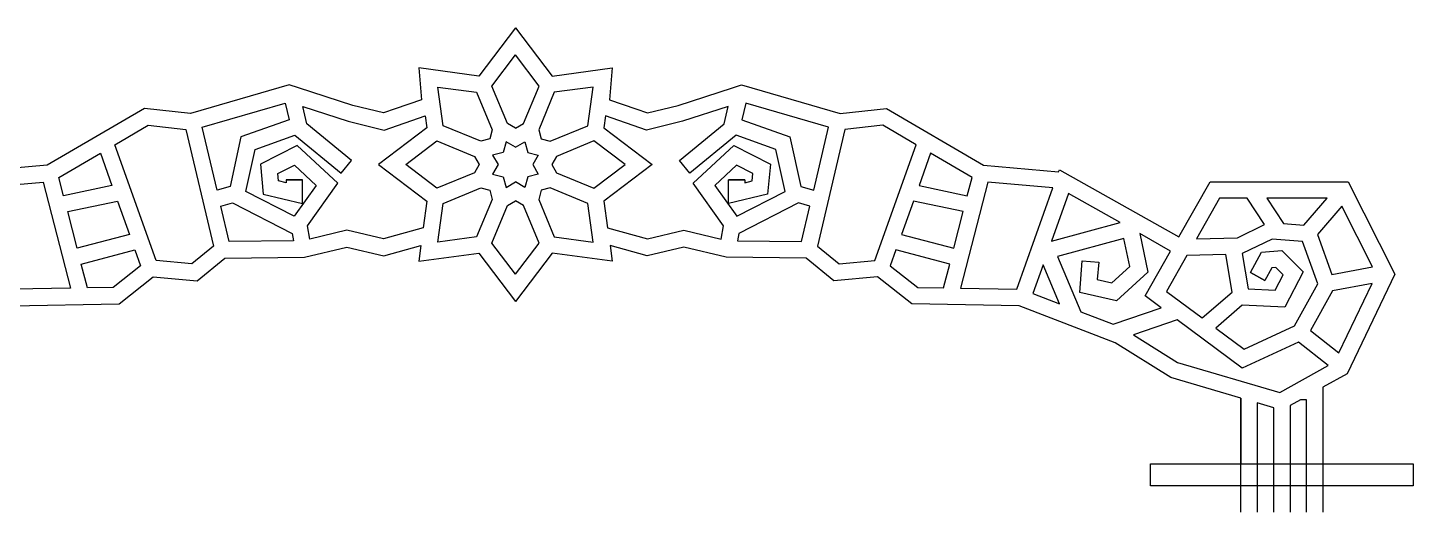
# Model space of a CAD drawing. Extents: x -90327 to 44268, y -9304 to 71606.
# Drawn here: x 3387 to 9715, y 691 to 2904 of the extents above; entities that cross this region are included whole.
import ezdxf

# ---------------------------------------------------------------- set-up
doc = ezdxf.new("R2010")
doc.units = 0
doc.header["$LTSCALE"] = 10
doc.header["$MEASUREMENT"] = 0
doc.linetypes.add('HIDDEN', pattern=[0.375, 0.25, -0.125])
doc.layers.add('GRILLEWORK', color=3, linetype='CONTINUOUS')

msp = doc.modelspace()

# ---------------------------------------------------------------- linework, layer by layer
at = {"layer": 'GRILLEWORK'}
for p, q in [((4818, 2239.2), (4866, 2296.9)), ((6411.3, 2239.2), (6363.3, 2296.9)), ((4567, 2209.5), (4642, 2209.5)), ((6662.3, 2209.5), (6587.3, 2209.5)), ((8203.3, 1839.7), (8278, 1833.7)), ((8970.6, 1786.3), (9036, 1749.5)), ((8927.1, 1211.9), (8927.1, 911.9)), ((9302.1, 1261.4), (9302.1, 911.9))]:
    msp.add_line(p, q, dxfattribs=at)
at = {"layer": 'GRILLEWORK', "color": 1, "linetype": 'HIDDEN'}
msp.add_line((9302.1, 911.9), (9302.1, 690.6), dxfattribs=at)
at = {"layer": 'GRILLEWORK'}
for points in [[(5614.6, 2903.7), (5447.2, 2682.9), (5172.7, 2720.7), (5185.4, 2574.6), (5064.9, 2532.9), (5011.8, 2514.6), (4871.9, 2548.6), (4623.7, 2629.5), (4582, 2643.1), (4131.3, 2512.2), (3920.8, 2535.5), (3476.9, 2275.5), (3134.2, 2245.1), (3130.6, 2255.4), (2585.6, 1949.1), (2442.9, 2199.9), (1812.8, 2199.9), (1599, 1777.6), (1816.4, 1323.3), (1927.1, 1261.4), (1927.1, 911.9)], [(5614.6, 2903.7), (5782.1, 2682.9), (6056.6, 2720.7), (6043.9, 2574.6), (6164.4, 2532.9), (6217.5, 2514.6), (6357.4, 2548.6), (6605.6, 2629.5), (6647.2, 2643.1), (7097.9, 2512.2), (7308.5, 2535.5), (7752.4, 2275.5), (8095.1, 2245.1), (8098.7, 2255.4), (8643.7, 1949.1), (8786.4, 2199.9), (9416.5, 2199.9), (9630.3, 1777.6), (9412.8, 1323.3), (9302.1, 1261.4), (9302.1, 911.9)], [(5614.6, 2444.6), (5577.6, 2466.3), (5506.7, 2637.3), (5614.6, 2779.6)], [(5614.6, 2444.6), (5651.7, 2466.3), (5722.6, 2637.3), (5614.6, 2779.6)], [(5614.6, 2357.7), (5614.6, 2357.7), (5571.5, 2382.9), (5558.8, 2334.5), (5510.4, 2321.9), (5535.7, 2278.7), (5510.4, 2235.6), (5558.8, 2222.9), (5571.5, 2174.5), (5614.6, 2199.8)], [(5614.6, 2357.7), (5614.6, 2357.7), (5657.8, 2382.9), (5670.5, 2334.5), (5718.8, 2321.9), (5693.6, 2278.7), (5718.8, 2235.6), (5670.5, 2222.9), (5657.8, 2174.5), (5614.6, 2199.8)], [(3324.4, 1709.2), (3160.1, 2172.1), (3457.7, 2198.5), (3582.6, 1713.8), (3324.4, 1709.2)], [(7904.9, 1709.2), (8069.2, 2172.1), (7771.6, 2198.5), (7646.6, 1713.8), (7904.9, 1709.2)], [(5614.6, 1777.9), (5506.7, 1920.2), (5577.6, 2091.2), (5614.6, 2112.9)], [(5614.6, 1777.9), (5722.6, 1920.2), (5651.7, 2091.2), (5614.6, 2112.9)], [(2302.1, 911.9), (2302.1, 1211.9), (2622.4, 1306.4), (2875.3, 1465), (3314, 1634), (3804.5, 1642.8), (3960.6, 1766.6), (4160.7, 1748), (4287, 1851.5), (4651.7, 1855.6), (4845.3, 1901.7), (5013.2, 1861.9), (5182.7, 1909.4), (5172.7, 1836.8), (5447.2, 1874.5), (5614.6, 1653.7)], [(8927.1, 911.9), (8927.1, 1211.9), (8606.9, 1306.4), (8354, 1465), (7915.2, 1634), (7424.7, 1642.8), (7268.7, 1766.6), (7068.6, 1748), (6942.3, 1851.5), (6577.6, 1855.6), (6384, 1901.7), (6216.1, 1861.9), (6046.6, 1909.4), (6056.6, 1836.8), (5782.1, 1874.5), (5614.6, 1653.7)], [(9227.1, 911.9), (9227.1, 1203.7), (9198.9, 1203.7), (9152.1, 1177.6), (9152.1, 911.9)], [(9077.1, 911.9), (9077.1, 1167.7), (9002.1, 1189.8), (9002.1, 911.9)]]:
    msp.add_lwpolyline(points, dxfattribs=at)
for points in [[(5260.5, 2632.9), (5437.4, 2608.6), (5508.3, 2437.6), (5497.4, 2396), (5455.8, 2385.1), (5284.8, 2455.9)], [(5968.8, 2632.9), (5791.9, 2608.6), (5721, 2437.6), (5731.9, 2396), (5773.5, 2385.1), (5944.5, 2455.9)], [(4563, 2559.5), (4580.9, 2482.6), (4361.3, 2404.8), (4311.5, 2178), (4252.3, 2162.2), (4184.6, 2449.6)], [(5015.5, 2436.5), (5202.9, 2501.3), (5210.4, 2446.1), (4989.6, 2278.7), (5210.4, 2111.3), (5193.8, 1990.4), (5011.6, 1939.3), (4845.3, 1978.7), (4675.3, 1938.3), (4664.7, 1998.4), (4803.7, 2194.1), (4617.4, 2366), (4450.5, 2281.1), (4463.3, 2143.7), (4642, 2100.2), (4642, 2209.5), (4567, 2209.5), (4567, 2195.7), (4533, 2203.9), (4529.9, 2237.4), (4604.9, 2275.5), (4704.3, 2183.8), (4604.4, 2043.1), (4383.5, 2156.4), (4425.6, 2348), (4607.3, 2412.4), (4818, 2239.2), (4866, 2296.9), (4662.2, 2464.3), (4643.6, 2544.2), (4851.3, 2476.4), (5015.5, 2436.5)], [(6213.8, 2436.5), (6026.4, 2501.3), (6018.8, 2446.1), (6239.6, 2278.7), (6018.8, 2111.3), (6035.5, 1990.4), (6217.7, 1939.3), (6384, 1978.7), (6554, 1938.3), (6564.6, 1998.4), (6425.6, 2194.1), (6611.8, 2366), (6778.8, 2281.1), (6766, 2143.7), (6587.3, 2100.2), (6587.3, 2209.5), (6662.3, 2209.5), (6662.3, 2195.7), (6696.3, 2203.9), (6699.4, 2237.4), (6624.4, 2275.5), (6524.9, 2183.8), (6624.9, 2043.1), (6845.8, 2156.4), (6803.7, 2348), (6622, 2412.4), (6411.3, 2239.2), (6363.3, 2296.9), (6567.1, 2464.3), (6585.7, 2544.2), (6377.9, 2476.4), (6213.8, 2436.5)], [(6666.3, 2559.5), (6648.4, 2482.6), (6868, 2404.8), (6917.8, 2178), (6976.9, 2162.2), (7044.7, 2449.6)], [(3785, 2369), (3937.2, 2458.2), (4110, 2439.1), (4235.6, 1906.3), (4137, 1825.6), (3973.9, 1840.7)], [(7444.3, 2369), (7292, 2458.2), (7119.2, 2439.1), (6993.7, 1906.3), (7092.3, 1825.6), (7255.3, 1840.7)], [(5113.8, 2278.7), (5256.1, 2386.6), (5427.1, 2315.8), (5448.8, 2278.7), (5427.1, 2241.6), (5256.1, 2170.8)], [(6115.5, 2278.7), (5973.2, 2386.6), (5802.2, 2315.8), (5780.5, 2278.7), (5802.2, 2241.6), (5973.2, 2170.8)], [(3529.7, 2219.5), (3719.1, 2330.5), (3771.7, 2183.4), (3551.2, 2136.5)], [(7699.5, 2219.5), (7510.2, 2330.5), (7457.6, 2183.4), (7678.1, 2136.5)], [(5284.8, 2101.5), (5455.8, 2172.3), (5497.4, 2161.5), (5508.3, 2119.9), (5437.4, 1948.9), (5260.5, 1924.6)], [(5944.5, 2101.5), (5773.5, 2172.3), (5731.9, 2161.5), (5721, 2119.9), (5791.9, 1948.9), (5968.8, 1924.6)], [(3569.9, 2063.8), (3797.2, 2112.2), (3851.8, 1959.6), (3613.1, 1896.2)], [(4269.6, 2089.1), (4322.6, 2103.4), (4594.6, 1963.8), (4600.6, 1930.1), (4307.8, 1926.8)], [(6959.7, 2089.1), (6906.7, 2103.4), (6634.7, 1963.8), (6628.7, 1930.1), (6921.5, 1926.8)], [(7659.4, 2063.8), (7432.1, 2112.2), (7377.5, 1959.6), (7616.2, 1896.2)], [(8139.6, 2146.4), (8062.3, 1928.3), (8375.5, 2013.8)], [(8955.6, 2124.9), (8830, 2124.9), (8724.4, 1939.3), (8911.7, 1944.5), (9035.7, 2004.8)], [(9320.8, 2124.9), (9045.8, 2124.9), (9122.7, 2009.6), (9214.5, 2002.1)], [(9388.7, 2088.7), (9276.7, 1959.3), (9342.3, 1777.1), (9529.1, 1811.6)], [(8393.5, 1940.9), (8090.1, 1858.2), (8196.7, 1606), (8344.1, 1549.2), (8563.3, 1624), (8489.8, 1678.7), (8606.6, 1883.9), (8465.5, 1963.2), (8502.2, 1787.5), (8359.5, 1656.3), (8191.7, 1695), (8203.3, 1839.7), (8278, 1833.7), (8271.6, 1753.5), (8337.8, 1738.3), (8420.1, 1813.9)], [(9278.1, 1734), (9208.4, 1927.4), (9070.9, 1938.5), (8933.5, 1871.8), (8960.9, 1710.9), (9083.3, 1704.5), (9119.9, 1774.7), (9086.6, 1808), (9068, 1806.4), (9036, 1749.5), (8970.6, 1786.3), (9022.2, 1877.9), (9115, 1885.6), (9211.8, 1788.9), (9127.6, 1627.1), (8933.4, 1637.3), (8812.5, 1532.2), (8942.7, 1435.4), (9171.5, 1541.5)], [(3877.1, 1888.7), (3902.9, 1816.6), (3777.8, 1717.3), (3659.7, 1715.2), (3631.8, 1823.6)], [(7352.2, 1888.7), (7326.4, 1816.6), (7451.5, 1717.3), (7569.5, 1715.2), (7597.5, 1823.6)], [(8858.1, 1868), (8681, 1863), (8587.8, 1699.3), (8750.9, 1578), (8887.3, 1696.6)], [(8024.2, 1821.2), (7977.8, 1690.3), (8099.4, 1643.4)], [(9526.7, 1734.9), (9345.8, 1701.5), (9245.4, 1520.2), (9375.1, 1418.2)], [(8636.3, 1569.7), (8436.8, 1501.6), (8638, 1375.4), (9105.6, 1237.5), (9326.6, 1361), (9190.8, 1467.8), (8933.8, 1348.5)], [(8514.6, 911.9), (9714.6, 911.9), (9714.6, 811.9), (8514.6, 811.9)]]:
    msp.add_lwpolyline(points, close=True, dxfattribs=at)
at = {"layer": 'GRILLEWORK', "color": 1, "linetype": 'HIDDEN'}
for points in [[(8927.1, 690.6), (8927.1, 911.9)], [(9002.1, 911.9), (9002.1, 690.6)], [(9077.1, 690.6), (9077.1, 911.9)], [(9152.1, 911.9), (9152.1, 690.6)], [(9227.1, 690.6), (9227.1, 911.9)], [(9302.1, 911.9), (9302.1, 690.6)]]:
    msp.add_lwpolyline(points, dxfattribs=at)

doc.saveas('drawing.dxf')
